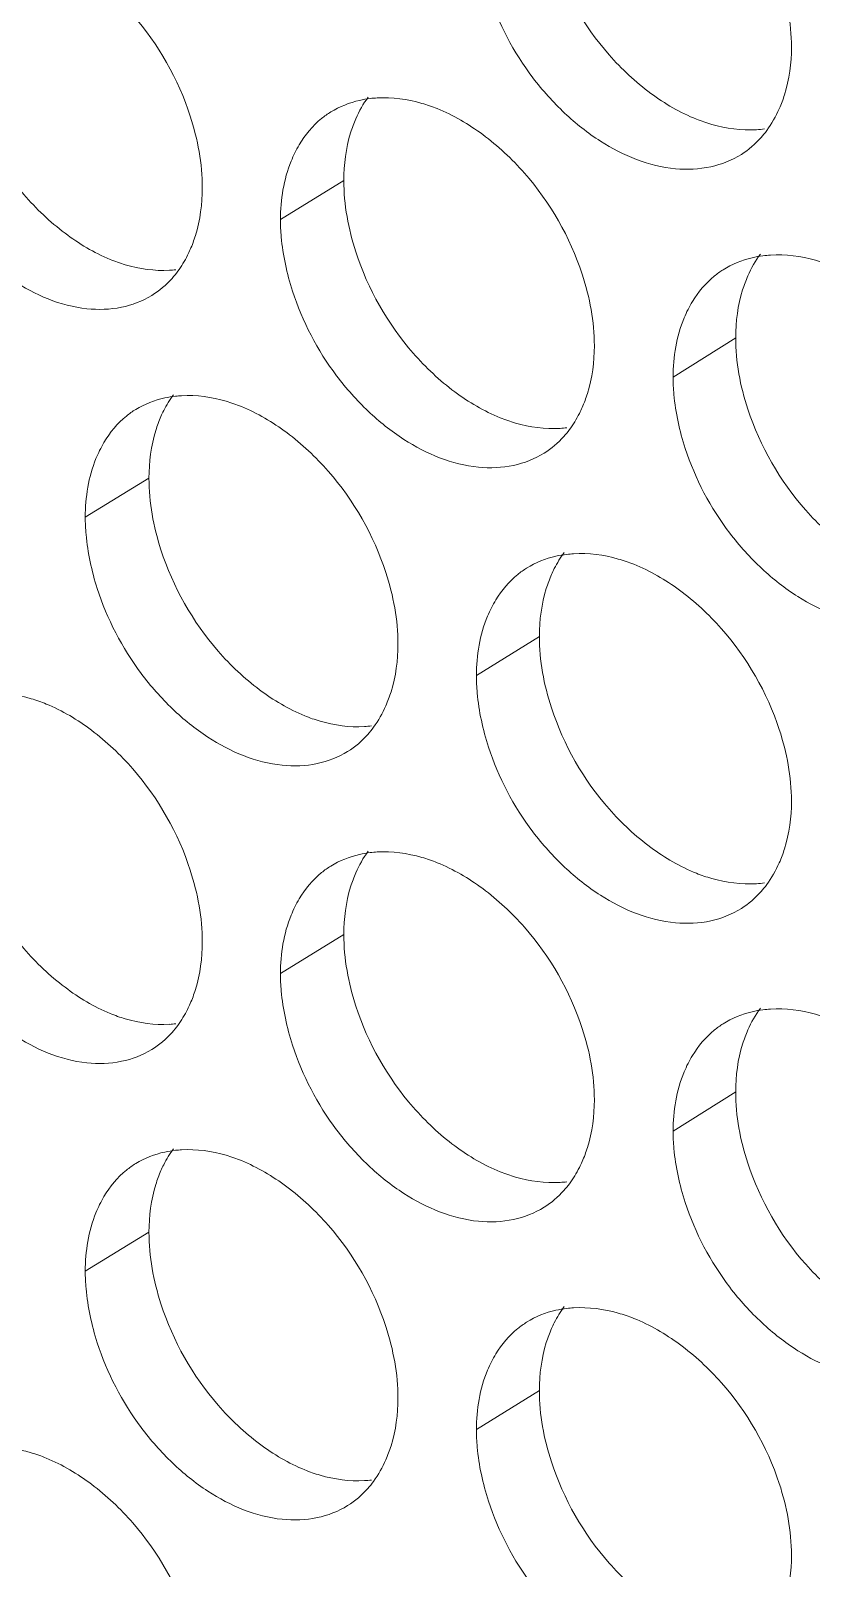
# Model space of a CAD drawing. Header units: millimetres. Extents: x 1177 to 4147, y 93 to 2194.
# Drawn here: x 2623.2 to 2631.35, y 972.95 to 989 of the extents above; entities that cross this region are included whole.
import ezdxf

# ---------------------------------------------------------------- set-up
doc = ezdxf.new("R2010")
doc.units = ezdxf.units.MM
doc.header["$LTSCALE"] = 0.1
doc.layers.get('0').update_dxf_attribs({"lineweight": 13})
doc.layers.add('标注', color=251, linetype='Continuous', lineweight=9)

# ---------------------------------------------------------------- blocks, each defined once
blk = doc.blocks.new('02')
at = {"layer": '标注'}
for p, q in [((4521.226, 1001.896), (4520.281, 1001.314)), ((4527.071, 999.55), (4526.138, 998.963)), ((4518.32, 997.454), (4517.37, 996.874)), ((4518.32, 997.454), (4517.37, 996.874)), ((4524.143, 995.095), (4523.204, 994.51)), ((4524.143, 995.095), (4523.204, 994.51)), ((4521.226, 990.646), (4520.281, 990.064)), ((4527.071, 988.3), (4526.138, 987.713)), ((4518.32, 986.204), (4517.37, 985.624)), ((4524.143, 983.845), (4523.204, 983.26))]:
    blk.add_line(p, q, dxfattribs=at)
for centre, radius, start, end in [((4521.82, 1001.451), 1.68, 93.2591, 96.8777), ((4527.279, 1004.34), 1.689, 273.4759, 277.4824), ((4518.536, 1002.211), 1.657, 273.1165, 276.3409), ((4527.696, 999.084), 1.703, 93.4995, 97.4403), ((4518.899, 997.016), 1.671, 93.1402, 96.3143), ((4518.899, 997.016), 1.671, 93.1402, 96.3143), ((4524.353, 999.876), 1.681, 273.3584, 276.8634), ((4524.753, 994.635), 1.695, 93.382, 96.8256), ((4524.753, 994.635), 1.695, 93.382, 96.8256), ((4521.439, 995.412), 1.666, 273.2354, 276.9082), ((4521.439, 995.412), 1.666, 273.2354, 276.9082), ((4521.82, 990.201), 1.68, 93.2591, 96.8777), ((4527.279, 993.09), 1.689, 273.4759, 277.4824), ((4527.279, 993.09), 1.689, 273.4759, 277.4824), ((4527.696, 987.834), 1.703, 93.4995, 97.4403), ((4518.536, 990.961), 1.657, 273.1165, 276.3409), ((4518.899, 985.766), 1.671, 93.1402, 96.3143), ((4524.353, 988.626), 1.681, 273.3584, 276.8634), ((4524.753, 983.385), 1.695, 93.382, 96.8256), ((4521.439, 984.162), 1.666, 273.2354, 276.9082)]:
    blk.add_arc(centre, radius, start, end, dxfattribs=at)
for points, knots in [([(4527.903, 1003.888), (4527.903, 1004.249), (4527.725, 1005.188), (4527.096, 1006.278), (4526.268, 1007.045), (4525.793, 1007.323), (4525.55, 1007.42)], [0, 0, 0, 0, 0.242965, 0.633489, 0.824097, 1, 1, 1, 1]), ([(4524.143, 1006.345), (4524.143, 1005.984), (4524.32, 1005.046), (4524.944, 1003.954), (4525.769, 1003.186), (4526.243, 1002.907), (4526.485, 1002.81)], [0, 0, 0, 0, 0.243267, 0.6339, 0.824316, 1, 1, 1, 1]), ([(4519.116, 1001.787), (4519.116, 1002.148), (4518.939, 1003.087), (4518.318, 1004.181), (4517.499, 1004.954), (4517.029, 1005.237), (4516.789, 1005.335)], [0, 0, 0, 0, 0.243452, 0.63453, 0.824864, 1, 1, 1, 1]), ([(4523.385, 1004.694), (4523.532, 1004.241), (4523.869, 1003.595), (4524.5, 1002.895), (4525.173, 1002.357), (4525.946, 1002.037), (4526.693, 1002.071), (4527.017, 1002.198), (4527.156, 1002.286)], [0, 0, 0, 0, 0.283814, 0.425007, 0.559995, 0.797345, 0.901745, 1, 1, 1, 1]), ([(4515.425, 1004.27), (4515.425, 1003.909), (4515.6, 1002.97), (4516.216, 1001.874), (4517.032, 1001.1), (4517.5, 1000.817), (4517.74, 1000.719)], [0, 0, 0, 0, 0.243755, 0.63494, 0.825083, 1, 1, 1, 1]), ([(4527.721, 1002.967), (4527.752, 1003.035), (4527.861, 1003.33), (4527.903, 1003.648), (4527.903, 1003.888)], [0, 0, 0, 0, 0.236641, 1, 1, 1, 1]), ([(4521.619, 1003.118), (4521.566, 1003.112), (4521.361, 1003.077), (4521.163, 1002.999), (4521.032, 1002.918)], [0, 0, 0, 0, 0.256832, 1, 1, 1, 1]), ([(4522.619, 1002.968), (4522.544, 1002.998), (4522.257, 1003.098), (4521.947, 1003.14), (4521.724, 1003.128)], [0, 0, 0, 0, 0.26544, 1, 1, 1, 1]), ([(4521.032, 1002.918), (4520.984, 1002.889), (4520.798, 1002.756), (4520.648, 1002.575), (4520.56, 1002.427)], [0, 0, 0, 0, 0.245581, 1, 1, 1, 1]), ([(4524.963, 999.431), (4524.963, 999.791), (4524.785, 1000.73), (4524.159, 1001.822), (4523.334, 1002.591), (4522.86, 1002.871), (4522.619, 1002.968)], [0, 0, 0, 0, 0.243126, 0.633835, 0.824352, 1, 1, 1, 1]), ([(4514.648, 1002.624), (4514.793, 1002.173), (4515.124, 1001.527), (4515.744, 1000.824), (4516.404, 1000.282), (4517.165, 999.953), (4517.903, 999.975), (4518.224, 1000.096), (4518.362, 1000.181)], [0, 0, 0, 0, 0.285015, 0.426566, 0.56171, 0.798641, 0.902454, 1, 1, 1, 1]), ([(4521.406, 1002.818), (4521.376, 1002.75), (4521.267, 1002.454), (4521.226, 1002.136), (4521.226, 1001.896)], [0, 0, 0, 0, 0.236256, 1, 1, 1, 1]), ([(4526.485, 1002.81), (4526.56, 1002.781), (4526.848, 1002.682), (4527.158, 1002.641), (4527.381, 1002.654)], [0, 0, 0, 0, 0.265051, 1, 1, 1, 1]), ([(4527.156, 1002.286), (4527.265, 1002.355), (4527.399, 1002.47), (4527.507, 1002.605), (4527.534, 1002.641)], [0, 0, 0, 0, 0.745148, 1, 1, 1, 1]), ([(4520.56, 1002.427), (4520.514, 1002.349), (4520.344, 1002.002), (4520.281, 1001.609), (4520.281, 1001.314)], [0, 0, 0, 0, 0.233434, 1, 1, 1, 1]), ([(4518.936, 1000.866), (4518.965, 1000.934), (4519.074, 1001.229), (4519.116, 1001.547), (4519.116, 1001.787)], [0, 0, 0, 0, 0.236199, 1, 1, 1, 1]), ([(4521.226, 1001.896), (4521.226, 1001.536), (4521.402, 1000.597), (4522.024, 999.504), (4522.845, 998.733), (4523.318, 998.453), (4523.559, 998.356)], [0, 0, 0, 0, 0.243429, 0.634245, 0.824571, 1, 1, 1, 1]), ([(4520.281, 1001.314), (4520.281, 1001.227), (4520.299, 1000.866), (4520.377, 1000.509), (4520.461, 1000.247)], [0, 0, 0, 0, 0.239348, 1, 1, 1, 1]), ([(4518.75, 1000.541), (4518.805, 1000.616), (4518.87, 1000.724), (4518.923, 1000.837), (4518.936, 1000.866)], [0, 0, 0, 0, 0.744058, 1, 1, 1, 1]), ([(4528.493, 1000.629), (4528.417, 1000.659), (4528.127, 1000.757), (4527.816, 1000.798), (4527.592, 1000.784)], [0, 0, 0, 0, 0.265131, 1, 1, 1, 1]), ([(4517.74, 1000.719), (4517.814, 1000.688), (4518.098, 1000.588), (4518.405, 1000.544), (4518.626, 1000.557)], [0, 0, 0, 0, 0.265516, 1, 1, 1, 1]), ([(4526.884, 1000.565), (4526.838, 1000.536), (4526.659, 1000.407), (4526.513, 1000.233), (4526.427, 1000.091)], [0, 0, 0, 0, 0.246012, 1, 1, 1, 1]), ([(4527.475, 1000.773), (4527.422, 1000.766), (4527.215, 1000.729), (4527.016, 1000.648), (4526.884, 1000.565)], [0, 0, 0, 0, 0.256726, 1, 1, 1, 1]), ([(4518.362, 1000.181), (4518.475, 1000.25), (4518.612, 1000.367), (4518.723, 1000.505), (4518.75, 1000.541)], [0, 0, 0, 0, 0.744664, 1, 1, 1, 1]), ([(4527.253, 1000.473), (4527.223, 1000.404), (4527.113, 1000.109), (4527.071, 999.79), (4527.071, 999.55)], [0, 0, 0, 0, 0.236551, 1, 1, 1, 1]), ([(4520.461, 1000.247), (4520.608, 999.795), (4520.943, 999.149), (4521.57, 998.447), (4522.239, 997.908), (4523.008, 997.586), (4523.752, 997.616), (4524.075, 997.741), (4524.214, 997.827)], [0, 0, 0, 0, 0.284212, 0.425524, 0.560563, 0.797774, 0.901979, 1, 1, 1, 1]), ([(4526.427, 1000.091), (4526.379, 1000.013), (4526.203, 999.663), (4526.138, 999.263), (4526.138, 998.963)], [0, 0, 0, 0, 0.233654, 1, 1, 1, 1]), ([(4524.782, 998.51), (4524.812, 998.578), (4524.921, 998.873), (4524.963, 999.191), (4524.963, 999.431)], [0, 0, 0, 0, 0.236494, 1, 1, 1, 1]), ([(4527.071, 999.55), (4527.071, 999.19), (4527.249, 998.252), (4527.876, 997.16), (4528.704, 996.395), (4529.179, 996.117), (4529.422, 996.021)], [0, 0, 0, 0, 0.243106, 0.633556, 0.824063, 1, 1, 1, 1]), ([(4526.138, 998.963), (4526.138, 998.877), (4526.155, 998.516), (4526.234, 998.159), (4526.319, 997.897)], [0, 0, 0, 0, 0.239426, 1, 1, 1, 1]), ([(4518.715, 998.677), (4518.662, 998.671), (4518.455, 998.638), (4518.255, 998.561), (4518.122, 998.48)], [0, 0, 0, 0, 0.257038, 1, 1, 1, 1]), ([(4518.715, 998.677), (4518.662, 998.671), (4518.455, 998.638), (4518.255, 998.561), (4518.122, 998.48)], [0, 0, 0, 0, 0.257038, 1, 1, 1, 1]), ([(4518.684, 998.7), (4518.63, 998.625), (4518.565, 998.518), (4518.512, 998.405), (4518.499, 998.376)], [0, 0, 0, 0, 0.744038, 1, 1, 1, 1]), ([(4518.684, 998.7), (4518.63, 998.625), (4518.565, 998.518), (4518.512, 998.405), (4518.499, 998.376)], [0, 0, 0, 0, 0.744038, 1, 1, 1, 1]), ([(4519.698, 998.523), (4519.624, 998.553), (4519.338, 998.654), (4519.03, 998.697), (4518.807, 998.685)], [0, 0, 0, 0, 0.265596, 1, 1, 1, 1]), ([(4519.698, 998.523), (4519.624, 998.553), (4519.338, 998.654), (4519.03, 998.697), (4518.807, 998.685)], [0, 0, 0, 0, 0.265596, 1, 1, 1, 1]), ([(4522.034, 994.98), (4522.034, 995.341), (4521.856, 996.28), (4521.233, 997.373), (4520.411, 998.144), (4519.939, 998.425), (4519.698, 998.523)], [0, 0, 0, 0, 0.243289, 0.634182, 0.824608, 1, 1, 1, 1]), ([(4522.034, 994.98), (4522.034, 995.341), (4521.856, 996.28), (4521.233, 997.373), (4520.411, 998.144), (4519.939, 998.425), (4519.698, 998.523)], [0, 0, 0, 0, 0.243289, 0.634182, 0.824608, 1, 1, 1, 1]), ([(4524.591, 998.179), (4524.647, 998.255), (4524.714, 998.364), (4524.769, 998.48), (4524.782, 998.51)], [0, 0, 0, 0, 0.744156, 1, 1, 1, 1]), ([(4518.122, 998.48), (4518.074, 998.45), (4517.887, 998.318), (4517.737, 998.137), (4517.649, 997.988)], [0, 0, 0, 0, 0.245477, 1, 1, 1, 1]), ([(4518.122, 998.48), (4518.074, 998.45), (4517.887, 998.318), (4517.737, 998.137), (4517.649, 997.988)], [0, 0, 0, 0, 0.245477, 1, 1, 1, 1]), ([(4518.499, 998.376), (4518.469, 998.308), (4518.361, 998.012), (4518.32, 997.694), (4518.32, 997.454)], [0, 0, 0, 0, 0.236109, 1, 1, 1, 1]), ([(4518.499, 998.376), (4518.469, 998.308), (4518.361, 998.012), (4518.32, 997.694), (4518.32, 997.454)], [0, 0, 0, 0, 0.236109, 1, 1, 1, 1]), ([(4523.559, 998.356), (4523.633, 998.326), (4523.92, 998.227), (4524.229, 998.185), (4524.452, 998.198)], [0, 0, 0, 0, 0.265204, 1, 1, 1, 1]), ([(4524.214, 997.827), (4524.323, 997.895), (4524.456, 998.01), (4524.565, 998.144), (4524.591, 998.179)], [0, 0, 0, 0, 0.745099, 1, 1, 1, 1]), ([(4517.649, 997.988), (4517.603, 997.911), (4517.433, 997.564), (4517.37, 997.17), (4517.37, 996.874)], [0, 0, 0, 0, 0.233202, 1, 1, 1, 1]), ([(4517.649, 997.988), (4517.603, 997.911), (4517.433, 997.564), (4517.37, 997.17), (4517.37, 996.874)], [0, 0, 0, 0, 0.233202, 1, 1, 1, 1]), ([(4526.319, 997.897), (4526.467, 997.445), (4526.807, 996.798), (4527.441, 996.099), (4528.118, 995.562), (4528.895, 995.246), (4529.645, 995.284), (4529.97, 995.413), (4530.11, 995.502)], [0, 0, 0, 0, 0.283418, 0.424493, 0.559431, 0.79692, 0.901513, 1, 1, 1, 1]), ([(4518.32, 997.454), (4518.32, 997.094), (4518.495, 996.155), (4519.114, 995.06), (4519.933, 994.288), (4520.403, 994.007), (4520.644, 993.909)], [0, 0, 0, 0, 0.243591, 0.634592, 0.824826, 1, 1, 1, 1]), ([(4518.32, 997.454), (4518.32, 997.094), (4518.495, 996.155), (4519.114, 995.06), (4519.933, 994.288), (4520.403, 994.007), (4520.644, 993.909)], [0, 0, 0, 0, 0.243591, 0.634592, 0.824826, 1, 1, 1, 1]), ([(4517.37, 996.874), (4517.37, 996.787), (4517.387, 996.426), (4517.465, 996.069), (4517.549, 995.807)], [0, 0, 0, 0, 0.23931, 1, 1, 1, 1]), ([(4517.37, 996.874), (4517.37, 996.787), (4517.387, 996.426), (4517.465, 996.069), (4517.549, 995.807)], [0, 0, 0, 0, 0.23931, 1, 1, 1, 1]), ([(4524.551, 996.318), (4524.497, 996.312), (4524.288, 996.276), (4524.086, 996.197), (4523.953, 996.113)], [0, 0, 0, 0, 0.256955, 1, 1, 1, 1]), ([(4524.551, 996.318), (4524.497, 996.312), (4524.288, 996.276), (4524.086, 996.197), (4523.953, 996.113)], [0, 0, 0, 0, 0.256955, 1, 1, 1, 1]), ([(4524.514, 996.347), (4524.458, 996.271), (4524.391, 996.162), (4524.337, 996.046), (4524.324, 996.017)], [0, 0, 0, 0, 0.744132, 1, 1, 1, 1]), ([(4524.514, 996.347), (4524.458, 996.271), (4524.391, 996.162), (4524.337, 996.046), (4524.324, 996.017)], [0, 0, 0, 0, 0.744132, 1, 1, 1, 1]), ([(4525.55, 996.17), (4525.475, 996.2), (4525.187, 996.299), (4524.876, 996.341), (4524.653, 996.327)], [0, 0, 0, 0, 0.265285, 1, 1, 1, 1]), ([(4525.55, 996.17), (4525.475, 996.2), (4525.187, 996.299), (4524.876, 996.341), (4524.653, 996.327)], [0, 0, 0, 0, 0.265285, 1, 1, 1, 1]), ([(4523.953, 996.113), (4523.907, 996.084), (4523.727, 995.956), (4523.581, 995.783), (4523.494, 995.641)], [0, 0, 0, 0, 0.245938, 1, 1, 1, 1]), ([(4523.953, 996.113), (4523.907, 996.084), (4523.727, 995.956), (4523.581, 995.783), (4523.494, 995.641)], [0, 0, 0, 0, 0.245938, 1, 1, 1, 1]), ([(4524.324, 996.017), (4524.294, 995.949), (4524.185, 995.653), (4524.143, 995.335), (4524.143, 995.095)], [0, 0, 0, 0, 0.236404, 1, 1, 1, 1]), ([(4524.324, 996.017), (4524.294, 995.949), (4524.185, 995.653), (4524.143, 995.335), (4524.143, 995.095)], [0, 0, 0, 0, 0.236404, 1, 1, 1, 1]), ([(4527.903, 992.638), (4527.903, 992.999), (4527.725, 993.938), (4527.096, 995.028), (4526.268, 995.795), (4525.793, 996.073), (4525.55, 996.17)], [0, 0, 0, 0, 0.242965, 0.633489, 0.824097, 1, 1, 1, 1]), ([(4527.903, 992.638), (4527.903, 992.999), (4527.725, 993.938), (4527.096, 995.028), (4526.268, 995.795), (4525.793, 996.073), (4525.55, 996.17)], [0, 0, 0, 0, 0.242965, 0.633489, 0.824097, 1, 1, 1, 1]), ([(4517.549, 995.807), (4517.695, 995.356), (4518.028, 994.71), (4518.651, 994.007), (4519.316, 993.466), (4520.081, 993.141), (4520.822, 993.167), (4521.144, 993.29), (4521.283, 993.376)], [0, 0, 0, 0, 0.284613, 0.426043, 0.561135, 0.798206, 0.902216, 1, 1, 1, 1]), ([(4517.549, 995.807), (4517.695, 995.356), (4518.028, 994.71), (4518.651, 994.007), (4519.316, 993.466), (4520.081, 993.141), (4520.822, 993.167), (4521.144, 993.29), (4521.283, 993.376)], [0, 0, 0, 0, 0.284613, 0.426043, 0.561135, 0.798206, 0.902216, 1, 1, 1, 1]), ([(4523.494, 995.641), (4523.447, 995.563), (4523.27, 995.212), (4523.204, 994.81), (4523.204, 994.51)], [0, 0, 0, 0, 0.233396, 1, 1, 1, 1]), ([(4523.494, 995.641), (4523.447, 995.563), (4523.27, 995.212), (4523.204, 994.81), (4523.204, 994.51)], [0, 0, 0, 0, 0.233396, 1, 1, 1, 1]), ([(4524.143, 995.095), (4524.143, 994.734), (4524.32, 993.796), (4524.944, 992.704), (4525.769, 991.936), (4526.243, 991.657), (4526.485, 991.56)], [0, 0, 0, 0, 0.243267, 0.6339, 0.824316, 1, 1, 1, 1]), ([(4524.143, 995.095), (4524.143, 994.734), (4524.32, 993.796), (4524.944, 992.704), (4525.769, 991.936), (4526.243, 991.657), (4526.485, 991.56)], [0, 0, 0, 0, 0.243267, 0.6339, 0.824316, 1, 1, 1, 1]), ([(4521.853, 994.06), (4521.883, 994.128), (4521.992, 994.423), (4522.034, 994.741), (4522.034, 994.98)], [0, 0, 0, 0, 0.236346, 1, 1, 1, 1]), ([(4521.853, 994.06), (4521.883, 994.128), (4521.992, 994.423), (4522.034, 994.741), (4522.034, 994.98)], [0, 0, 0, 0, 0.236346, 1, 1, 1, 1]), ([(4523.204, 994.51), (4523.204, 994.423), (4523.221, 994.062), (4523.3, 993.705), (4523.385, 993.444)], [0, 0, 0, 0, 0.239387, 1, 1, 1, 1]), ([(4523.204, 994.51), (4523.204, 994.423), (4523.221, 994.062), (4523.3, 993.705), (4523.385, 993.444)], [0, 0, 0, 0, 0.239387, 1, 1, 1, 1]), ([(4516.789, 994.085), (4516.715, 994.115), (4516.43, 994.216), (4516.123, 994.26), (4515.901, 994.249)], [0, 0, 0, 0, 0.265755, 1, 1, 1, 1]), ([(4519.116, 990.537), (4519.116, 990.898), (4518.939, 991.837), (4518.318, 992.931), (4517.499, 993.704), (4517.029, 993.987), (4516.789, 994.085)], [0, 0, 0, 0, 0.243452, 0.63453, 0.824864, 1, 1, 1, 1]), ([(4520.644, 993.909), (4520.718, 993.879), (4521.004, 993.779), (4521.311, 993.736), (4521.533, 993.749)], [0, 0, 0, 0, 0.265359, 1, 1, 1, 1]), ([(4520.644, 993.909), (4520.718, 993.879), (4521.004, 993.779), (4521.311, 993.736), (4521.533, 993.749)], [0, 0, 0, 0, 0.265359, 1, 1, 1, 1]), ([(4521.283, 993.376), (4521.395, 993.445), (4521.532, 993.563), (4521.643, 993.701), (4521.669, 993.738)], [0, 0, 0, 0, 0.744745, 1, 1, 1, 1]), ([(4521.283, 993.376), (4521.395, 993.445), (4521.532, 993.563), (4521.643, 993.701), (4521.669, 993.738)], [0, 0, 0, 0, 0.744745, 1, 1, 1, 1]), ([(4523.385, 993.444), (4523.532, 992.991), (4523.869, 992.345), (4524.5, 991.645), (4525.173, 991.107), (4525.946, 990.787), (4526.693, 990.821), (4527.017, 990.948), (4527.156, 991.036)], [0, 0, 0, 0, 0.283814, 0.425007, 0.559995, 0.797345, 0.901745, 1, 1, 1, 1]), ([(4523.385, 993.444), (4523.532, 992.991), (4523.869, 992.345), (4524.5, 991.645), (4525.173, 991.107), (4525.946, 990.787), (4526.693, 990.821), (4527.017, 990.948), (4527.156, 991.036)], [0, 0, 0, 0, 0.283814, 0.425007, 0.559995, 0.797345, 0.901745, 1, 1, 1, 1]), ([(4515.425, 993.02), (4515.425, 992.659), (4515.6, 991.72), (4516.216, 990.624), (4517.032, 989.85), (4517.5, 989.567), (4517.74, 989.469)], [0, 0, 0, 0, 0.243755, 0.63494, 0.825083, 1, 1, 1, 1]), ([(4527.721, 991.717), (4527.752, 991.785), (4527.861, 992.08), (4527.903, 992.398), (4527.903, 992.638)], [0, 0, 0, 0, 0.236641, 1, 1, 1, 1]), ([(4527.721, 991.717), (4527.752, 991.785), (4527.861, 992.08), (4527.903, 992.398), (4527.903, 992.638)], [0, 0, 0, 0, 0.236641, 1, 1, 1, 1]), ([(4521.619, 991.868), (4521.566, 991.862), (4521.361, 991.827), (4521.163, 991.749), (4521.032, 991.668)], [0, 0, 0, 0, 0.256832, 1, 1, 1, 1]), ([(4522.619, 991.718), (4522.544, 991.748), (4522.257, 991.848), (4521.947, 991.89), (4521.724, 991.878)], [0, 0, 0, 0, 0.26544, 1, 1, 1, 1]), ([(4521.032, 991.668), (4520.984, 991.639), (4520.798, 991.506), (4520.648, 991.325), (4520.56, 991.177)], [0, 0, 0, 0, 0.245581, 1, 1, 1, 1]), ([(4524.963, 988.181), (4524.963, 988.541), (4524.785, 989.48), (4524.159, 990.572), (4523.334, 991.341), (4522.86, 991.621), (4522.619, 991.718)], [0, 0, 0, 0, 0.243126, 0.633835, 0.824352, 1, 1, 1, 1]), ([(4521.406, 991.568), (4521.376, 991.5), (4521.267, 991.204), (4521.226, 990.886), (4521.226, 990.646)], [0, 0, 0, 0, 0.236256, 1, 1, 1, 1]), ([(4526.485, 991.56), (4526.56, 991.531), (4526.848, 991.432), (4527.158, 991.391), (4527.381, 991.404)], [0, 0, 0, 0, 0.265051, 1, 1, 1, 1]), ([(4526.485, 991.56), (4526.56, 991.531), (4526.848, 991.432), (4527.158, 991.391), (4527.381, 991.404)], [0, 0, 0, 0, 0.265051, 1, 1, 1, 1]), ([(4527.156, 991.036), (4527.265, 991.105), (4527.399, 991.22), (4527.507, 991.355), (4527.534, 991.391)], [0, 0, 0, 0, 0.745148, 1, 1, 1, 1]), ([(4527.156, 991.036), (4527.265, 991.105), (4527.399, 991.22), (4527.507, 991.355), (4527.534, 991.391)], [0, 0, 0, 0, 0.745148, 1, 1, 1, 1]), ([(4514.648, 991.374), (4514.793, 990.923), (4515.124, 990.277), (4515.744, 989.574), (4516.404, 989.032), (4517.165, 988.703), (4517.903, 988.725), (4518.224, 988.846), (4518.362, 988.931)], [0, 0, 0, 0, 0.285015, 0.426566, 0.56171, 0.798641, 0.902454, 1, 1, 1, 1]), ([(4520.56, 991.177), (4520.514, 991.099), (4520.344, 990.752), (4520.281, 990.359), (4520.281, 990.064)], [0, 0, 0, 0, 0.233434, 1, 1, 1, 1]), ([(4518.936, 989.616), (4518.965, 989.684), (4519.074, 989.979), (4519.116, 990.297), (4519.116, 990.537)], [0, 0, 0, 0, 0.236199, 1, 1, 1, 1]), ([(4521.226, 990.646), (4521.226, 990.286), (4521.402, 989.347), (4522.024, 988.254), (4522.845, 987.483), (4523.318, 987.203), (4523.559, 987.106)], [0, 0, 0, 0, 0.243429, 0.634245, 0.824571, 1, 1, 1, 1]), ([(4520.281, 990.064), (4520.281, 989.977), (4520.299, 989.616), (4520.377, 989.259), (4520.461, 988.997)], [0, 0, 0, 0, 0.239348, 1, 1, 1, 1]), ([(4518.75, 989.291), (4518.805, 989.366), (4518.87, 989.474), (4518.923, 989.587), (4518.936, 989.616)], [0, 0, 0, 0, 0.744058, 1, 1, 1, 1]), ([(4517.74, 989.469), (4517.814, 989.438), (4518.098, 989.338), (4518.405, 989.294), (4518.626, 989.307)], [0, 0, 0, 0, 0.265516, 1, 1, 1, 1]), ([(4527.475, 989.523), (4527.422, 989.516), (4527.215, 989.479), (4527.016, 989.398), (4526.884, 989.315)], [0, 0, 0, 0, 0.256726, 1, 1, 1, 1]), ([(4528.493, 989.379), (4528.417, 989.409), (4528.127, 989.507), (4527.816, 989.548), (4527.592, 989.534)], [0, 0, 0, 0, 0.265131, 1, 1, 1, 1]), ([(4518.362, 988.931), (4518.475, 989), (4518.612, 989.117), (4518.723, 989.255), (4518.75, 989.291)], [0, 0, 0, 0, 0.744664, 1, 1, 1, 1]), ([(4526.884, 989.315), (4526.838, 989.286), (4526.659, 989.157), (4526.513, 988.983), (4526.427, 988.841)], [0, 0, 0, 0, 0.246012, 1, 1, 1, 1]), ([(4527.253, 989.223), (4527.223, 989.154), (4527.113, 988.859), (4527.071, 988.54), (4527.071, 988.3)], [0, 0, 0, 0, 0.236551, 1, 1, 1, 1]), ([(4520.461, 988.997), (4520.608, 988.545), (4520.943, 987.899), (4521.57, 987.197), (4522.239, 986.658), (4523.008, 986.336), (4523.752, 986.366), (4524.075, 986.491), (4524.214, 986.577)], [0, 0, 0, 0, 0.284212, 0.425524, 0.560563, 0.797774, 0.901979, 1, 1, 1, 1]), ([(4526.427, 988.841), (4526.379, 988.763), (4526.203, 988.413), (4526.138, 988.013), (4526.138, 987.713)], [0, 0, 0, 0, 0.233654, 1, 1, 1, 1]), ([(4524.782, 987.26), (4524.812, 987.328), (4524.921, 987.623), (4524.963, 987.941), (4524.963, 988.181)], [0, 0, 0, 0, 0.236494, 1, 1, 1, 1]), ([(4527.071, 988.3), (4527.071, 987.94), (4527.249, 987.002), (4527.876, 985.91), (4528.704, 985.145), (4529.179, 984.867), (4529.422, 984.771)], [0, 0, 0, 0, 0.243106, 0.633556, 0.824063, 1, 1, 1, 1]), ([(4526.138, 987.713), (4526.138, 987.627), (4526.155, 987.266), (4526.234, 986.909), (4526.319, 986.647)], [0, 0, 0, 0, 0.239426, 1, 1, 1, 1]), ([(4518.715, 987.427), (4518.662, 987.421), (4518.455, 987.388), (4518.255, 987.311), (4518.122, 987.23)], [0, 0, 0, 0, 0.257038, 1, 1, 1, 1]), ([(4518.684, 987.45), (4518.63, 987.375), (4518.565, 987.268), (4518.512, 987.155), (4518.499, 987.126)], [0, 0, 0, 0, 0.744038, 1, 1, 1, 1]), ([(4519.698, 987.273), (4519.624, 987.303), (4519.338, 987.404), (4519.03, 987.447), (4518.807, 987.435)], [0, 0, 0, 0, 0.265596, 1, 1, 1, 1]), ([(4522.034, 983.73), (4522.034, 984.091), (4521.856, 985.03), (4521.233, 986.123), (4520.411, 986.894), (4519.939, 987.175), (4519.698, 987.273)], [0, 0, 0, 0, 0.243289, 0.634182, 0.824608, 1, 1, 1, 1]), ([(4524.591, 986.929), (4524.647, 987.005), (4524.714, 987.114), (4524.769, 987.23), (4524.782, 987.26)], [0, 0, 0, 0, 0.744156, 1, 1, 1, 1]), ([(4518.122, 987.23), (4518.074, 987.2), (4517.887, 987.068), (4517.737, 986.887), (4517.649, 986.738)], [0, 0, 0, 0, 0.245477, 1, 1, 1, 1]), ([(4518.499, 987.126), (4518.469, 987.058), (4518.361, 986.762), (4518.32, 986.444), (4518.32, 986.204)], [0, 0, 0, 0, 0.236109, 1, 1, 1, 1]), ([(4523.559, 987.106), (4523.633, 987.076), (4523.92, 986.977), (4524.229, 986.935), (4524.452, 986.948)], [0, 0, 0, 0, 0.265204, 1, 1, 1, 1]), ([(4524.214, 986.577), (4524.323, 986.645), (4524.456, 986.76), (4524.565, 986.894), (4524.591, 986.929)], [0, 0, 0, 0, 0.745099, 1, 1, 1, 1]), ([(4517.649, 986.738), (4517.603, 986.661), (4517.433, 986.314), (4517.37, 985.92), (4517.37, 985.624)], [0, 0, 0, 0, 0.233202, 1, 1, 1, 1]), ([(4526.319, 986.647), (4526.467, 986.195), (4526.807, 985.548), (4527.441, 984.849), (4528.118, 984.312), (4528.895, 983.996), (4529.645, 984.034), (4529.97, 984.163), (4530.11, 984.252)], [0, 0, 0, 0, 0.283418, 0.424493, 0.559431, 0.79692, 0.901513, 1, 1, 1, 1]), ([(4518.32, 986.204), (4518.32, 985.844), (4518.495, 984.905), (4519.114, 983.81), (4519.933, 983.038), (4520.403, 982.757), (4520.644, 982.659)], [0, 0, 0, 0, 0.243591, 0.634592, 0.824826, 1, 1, 1, 1]), ([(4517.37, 985.624), (4517.37, 985.537), (4517.387, 985.176), (4517.465, 984.819), (4517.549, 984.557)], [0, 0, 0, 0, 0.23931, 1, 1, 1, 1]), ([(4524.551, 985.068), (4524.497, 985.062), (4524.288, 985.026), (4524.086, 984.947), (4523.953, 984.863)], [0, 0, 0, 0, 0.256955, 1, 1, 1, 1]), ([(4524.514, 985.097), (4524.458, 985.021), (4524.391, 984.912), (4524.337, 984.796), (4524.324, 984.767)], [0, 0, 0, 0, 0.744132, 1, 1, 1, 1]), ([(4525.55, 984.92), (4525.475, 984.95), (4525.187, 985.049), (4524.876, 985.091), (4524.653, 985.077)], [0, 0, 0, 0, 0.265285, 1, 1, 1, 1]), ([(4523.953, 984.863), (4523.907, 984.834), (4523.727, 984.706), (4523.581, 984.533), (4523.494, 984.391)], [0, 0, 0, 0, 0.245938, 1, 1, 1, 1]), ([(4524.324, 984.767), (4524.294, 984.699), (4524.185, 984.403), (4524.143, 984.085), (4524.143, 983.845)], [0, 0, 0, 0, 0.236404, 1, 1, 1, 1]), ([(4527.903, 981.388), (4527.903, 981.749), (4527.725, 982.688), (4527.096, 983.778), (4526.268, 984.545), (4525.793, 984.823), (4525.55, 984.92)], [0, 0, 0, 0, 0.242965, 0.633489, 0.824097, 1, 1, 1, 1]), ([(4517.549, 984.557), (4517.695, 984.106), (4518.028, 983.46), (4518.651, 982.757), (4519.316, 982.216), (4520.081, 981.891), (4520.822, 981.917), (4521.144, 982.04), (4521.283, 982.126)], [0, 0, 0, 0, 0.284613, 0.426043, 0.561135, 0.798206, 0.902216, 1, 1, 1, 1]), ([(4523.494, 984.391), (4523.447, 984.313), (4523.27, 983.962), (4523.204, 983.56), (4523.204, 983.26)], [0, 0, 0, 0, 0.233396, 1, 1, 1, 1]), ([(4524.143, 983.845), (4524.143, 983.484), (4524.32, 982.546), (4524.944, 981.454), (4525.769, 980.686), (4526.243, 980.407), (4526.485, 980.31)], [0, 0, 0, 0, 0.243267, 0.6339, 0.824316, 1, 1, 1, 1]), ([(4521.853, 982.81), (4521.883, 982.878), (4521.992, 983.173), (4522.034, 983.491), (4522.034, 983.73)], [0, 0, 0, 0, 0.236346, 1, 1, 1, 1]), ([(4523.204, 983.26), (4523.204, 983.173), (4523.221, 982.812), (4523.3, 982.455), (4523.385, 982.194)], [0, 0, 0, 0, 0.239387, 1, 1, 1, 1]), ([(4516.789, 982.835), (4516.715, 982.865), (4516.43, 982.966), (4516.123, 983.01), (4515.901, 982.999)], [0, 0, 0, 0, 0.265755, 1, 1, 1, 1]), ([(4519.116, 979.287), (4519.116, 979.648), (4518.939, 980.587), (4518.318, 981.681), (4517.499, 982.454), (4517.029, 982.737), (4516.789, 982.835)], [0, 0, 0, 0, 0.243452, 0.63453, 0.824864, 1, 1, 1, 1]), ([(4520.644, 982.659), (4520.718, 982.629), (4521.004, 982.529), (4521.311, 982.486), (4521.533, 982.499)], [0, 0, 0, 0, 0.265359, 1, 1, 1, 1]), ([(4521.283, 982.126), (4521.395, 982.195), (4521.532, 982.313), (4521.643, 982.451), (4521.669, 982.488)], [0, 0, 0, 0, 0.744745, 1, 1, 1, 1]), ([(4523.385, 982.194), (4523.532, 981.741), (4523.869, 981.095), (4524.5, 980.395), (4525.173, 979.857), (4525.946, 979.537), (4526.693, 979.571), (4527.017, 979.698), (4527.156, 979.786)], [0, 0, 0, 0, 0.283814, 0.425007, 0.559995, 0.797345, 0.901745, 1, 1, 1, 1]), ([(4515.425, 981.77), (4515.425, 981.409), (4515.6, 980.47), (4516.216, 979.374), (4517.032, 978.6), (4517.5, 978.317), (4517.74, 978.219)], [0, 0, 0, 0, 0.243755, 0.63494, 0.825083, 1, 1, 1, 1]), ([(4527.721, 980.467), (4527.752, 980.535), (4527.861, 980.83), (4527.903, 981.148), (4527.903, 981.388)], [0, 0, 0, 0, 0.236641, 1, 1, 1, 1])]:
    blk.add_open_spline(points, degree=3, knots=knots, dxfattribs=at)
for points in [[(4521.589, 1003.139), (4521.516, 1003.039), (4521.455, 1002.931), (4521.406, 1002.818)], [(4527.534, 1002.641), (4527.608, 1002.742), (4527.671, 1002.852), (4527.721, 1002.967)], [(4527.44, 1000.798), (4527.365, 1000.697), (4527.303, 1000.587), (4527.253, 1000.473)], [(4521.669, 993.738), (4521.742, 993.838), (4521.804, 993.947), (4521.853, 994.06)], [(4521.669, 993.738), (4521.742, 993.838), (4521.804, 993.947), (4521.853, 994.06)], [(4521.589, 991.889), (4521.516, 991.789), (4521.455, 991.681), (4521.406, 991.568)], [(4527.534, 991.391), (4527.608, 991.492), (4527.671, 991.602), (4527.721, 991.717)], [(4527.534, 991.391), (4527.608, 991.492), (4527.671, 991.602), (4527.721, 991.717)], [(4527.44, 989.548), (4527.365, 989.447), (4527.303, 989.337), (4527.253, 989.223)], [(4521.669, 982.488), (4521.742, 982.588), (4521.804, 982.697), (4521.853, 982.81)]]:
    blk.add_open_spline(points, degree=3, dxfattribs=at)

msp = doc.modelspace()

# ---------------------------------------------------------------- block references
at = {"xscale": 0.7, "yscale": 0.7, "zscale": 0.7}
msp.add_blockref('02', (-538.391, 286.112), dxfattribs=at)

doc.saveas('drawing.dxf')
